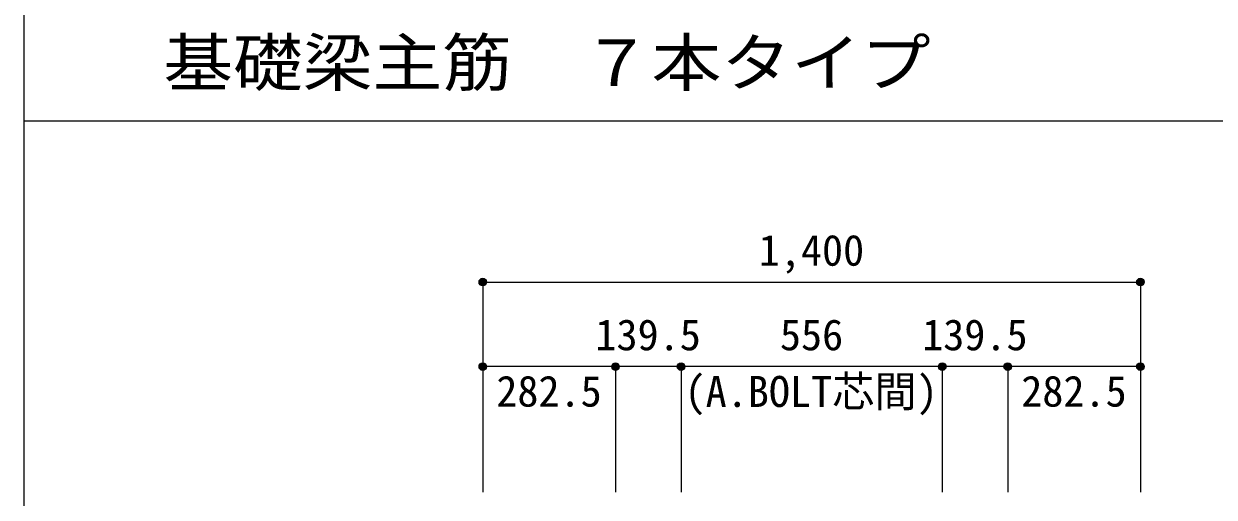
# Model space of a CAD drawing. Units: millimetres at full size, sheet at 1:30. Extents: x -5973 to 5954, y -4195 to 4201.
# Drawn here: x -5973 to -3439, y -1023 to -15 of the extents above; entities that cross this region are included whole.
import ezdxf
from ezdxf.enums import TextEntityAlignment as Align

# ---------------------------------------------------------------- set-up
doc = ezdxf.new("R2010")
doc.units = ezdxf.units.MM
doc.header["$LTSCALE"] = 30
doc.header["$PDMODE"] = 32
doc.header["$PDSIZE"] = 15
for name, color, linetype in [('0-7_文字', 4, 'Continuous'), ('0-D_寸法', 4, 'Continuous'), ('6-7_文字', 7, 'Continuous'), ('F-0_枠', 6, 'Continuous')]:
    doc.layers.add(name, color=color, linetype=linetype)
doc.styles.add('ＭＳ ゴシック', font='')
doc.styles.get('ＭＳ ゴシック').set_extended_font_data('MS Gothic')

msp = doc.modelspace()

# ---------------------------------------------------------------- linework, layer by layer
at = {"layer": '0-D_寸法'}
for p, q in [((-4995.8, -565.12), (-4995.8, -745.12)), ((-4995.8, -565.12), (-4995.8, -745.12)), ((-4995.8, -565.12), (-3595.8, -565.12)), ((-3595.8, -565.12), (-3595.8, -1012.16)), ((-4713.3, -745.12), (-4995.8, -745.12)), ((-4995.8, -745.12), (-4995.8, -1012.16)), ((-4573.8, -745.12), (-4713.3, -745.12)), ((-4713.3, -745.12), (-4713.3, -1012.16)), ((-4017.8, -745.12), (-4573.8, -745.12)), ((-4573.8, -745.12), (-4573.8, -1012.16)), ((-3878.3, -745.12), (-4017.8, -745.12)), ((-4017.8, -745.12), (-4017.8, -1012.16)), ((-3595.8, -745.12), (-3878.3, -745.12)), ((-3878.3, -745.12), (-3878.3, -1012.16)), ((-3595.8, -745.12), (-3595.8, -1012.16))]:
    msp.add_line(p, q, dxfattribs=at)
for centre, radius in [((-4995.8, -565.12), 8), ((-3595.8, -565.12), 8), ((-4995.8, -565.12), 7.2), ((-4995.8, -565.12), 6.4), ((-4995.8, -565.12), 5.6), ((-4995.8, -565.12), 4.8), ((-4995.8, -565.12), 4), ((-4995.8, -565.12), 3.2), ((-4995.8, -565.12), 2.4), ((-4995.8, -565.12), 1.6), ((-4995.8, -565.12), 0.8), ((-3595.8, -565.12), 7.2), ((-3595.8, -565.12), 6.4), ((-3595.8, -565.12), 5.6), ((-3595.8, -565.12), 4.8), ((-3595.8, -565.12), 4), ((-3595.8, -565.12), 3.2), ((-3595.8, -565.12), 2.4), ((-3595.8, -565.12), 1.6), ((-3595.8, -565.12), 0.8), ((-4995.8, -745.12), 8), ((-4995.8, -745.12), 7.2), ((-4995.8, -745.12), 6.4), ((-4995.8, -745.12), 5.6), ((-4995.8, -745.12), 4.8), ((-4995.8, -745.12), 4), ((-4995.8, -745.12), 3.2), ((-4995.8, -745.12), 2.4), ((-4995.8, -745.12), 1.6), ((-4995.8, -745.12), 0.8), ((-4713.3, -745.12), 8), ((-4713.3, -745.12), 7.2), ((-4713.3, -745.12), 6.4), ((-4713.3, -745.12), 5.6), ((-4713.3, -745.12), 4.8), ((-4713.3, -745.12), 4), ((-4713.3, -745.12), 3.2), ((-4713.3, -745.12), 2.4), ((-4713.3, -745.12), 1.6), ((-4713.3, -745.12), 0.8), ((-4573.8, -745.12), 8), ((-4573.8, -745.12), 7.2), ((-4573.8, -745.12), 6.4), ((-4573.8, -745.12), 5.6), ((-4573.8, -745.12), 4.8), ((-4573.8, -745.12), 4), ((-4573.8, -745.12), 3.2), ((-4573.8, -745.12), 2.4), ((-4573.8, -745.12), 1.6), ((-4573.8, -745.12), 0.8), ((-4017.8, -745.12), 8), ((-4017.8, -745.12), 7.2), ((-4017.8, -745.12), 6.4), ((-4017.8, -745.12), 5.6), ((-4017.8, -745.12), 4.8), ((-4017.8, -745.12), 4), ((-4017.8, -745.12), 3.2), ((-4017.8, -745.12), 2.4), ((-4017.8, -745.12), 1.6), ((-4017.8, -745.12), 0.8), ((-3878.3, -745.12), 8), ((-3878.3, -745.12), 7.2), ((-3878.3, -745.12), 6.4), ((-3878.3, -745.12), 5.6), ((-3878.3, -745.12), 4.8), ((-3878.3, -745.12), 4), ((-3878.3, -745.12), 3.2), ((-3878.3, -745.12), 2.4), ((-3878.3, -745.12), 1.6), ((-3878.3, -745.12), 0.8), ((-3595.8, -745.12), 8), ((-3595.8, -745.12), 7.2), ((-3595.8, -745.12), 6.4), ((-3595.8, -745.12), 5.6), ((-3595.8, -745.12), 4.8), ((-3595.8, -745.12), 4), ((-3595.8, -745.12), 3.2), ((-3595.8, -745.12), 2.4), ((-3595.8, -745.12), 1.6), ((-3595.8, -745.12), 0.8)]:
    msp.add_circle(centre, radius, dxfattribs=at)
at = {"layer": '0-D_寸法', "color": 7}
for p in [(-4995.8, -565.12), (-4995.8, -565.12), (-3595.8, -565.12), (-4995.8, -745.12), (-4713.3, -745.12), (-4573.8, -745.12), (-4017.8, -745.12), (-3878.3, -745.12), (-3595.8, -745.12)]:
    msp.add_point(p, dxfattribs=at)
at = {"layer": 'F-0_枠'}
msp.add_line((-5972.88, 4201.15), (-5972.88, -4195.24), dxfattribs=at)
at = {"layer": 'F-0_枠', "color": 2}
msp.add_line((-5972.88, -222.05), (3723.6, -222.05), dxfattribs=at)

# ---------------------------------------------------------------- texts
at = {"layer": '0-7_文字', "style": 'ＭＳ ゴシック'}
msp.add_text('(A.BOLT芯間)', height=65.98, dxfattribs=at).set_placement((-4566.32, -850.8), align=Align.BOTTOM_LEFT)
at = {"layer": '0-D_寸法', "style": 'ＭＳ ゴシック'}
for s, p in [('1,400', (-4408.3, -550.12)), ('139.5', (-4756.05, -730.12)), ('556', (-4363.3, -730.12)), ('139.5', (-4060.55, -730.12)), ('282.5', (-4967.05, -850.12)), ('282.5', (-3849.55, -850.12))]:
    msp.add_text(s, height=65.98, dxfattribs=at).set_placement(p, align=Align.BOTTOM_LEFT)
at = {"layer": '6-7_文字', "color": 2, "style": 'ＭＳ ゴシック', "width": 1.1}
msp.add_text('\u3000\u3000基礎梁主筋\u3000７本タイプ', height=98.97, dxfattribs=at).set_placement((-5972.88, -177.05), align=Align.BOTTOM_LEFT)

doc.saveas('drawing.dxf')
